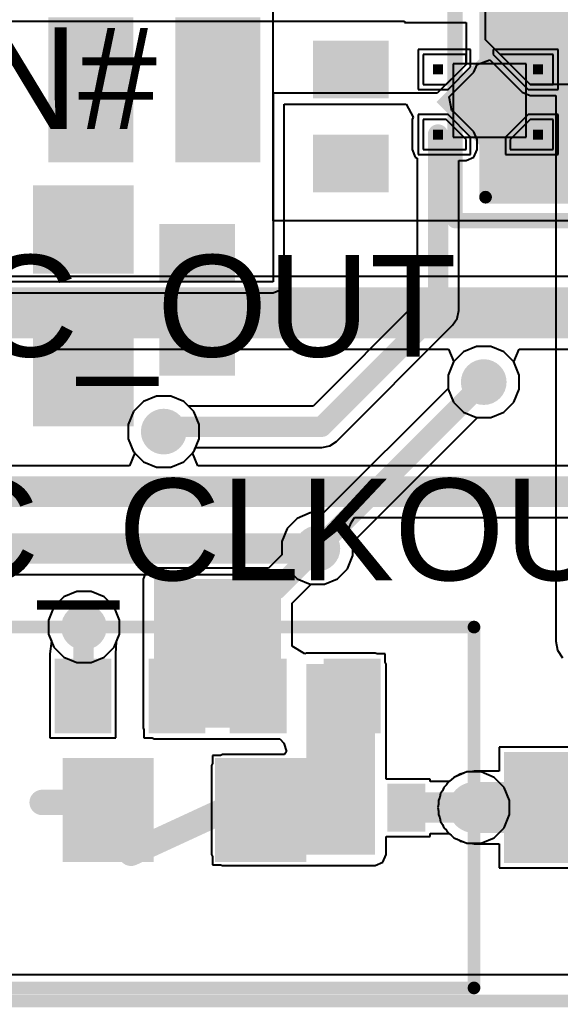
# Model space of a CAD drawing. Header units: millimetres. Extents: x -12 to 5428, y 0 to 5422.
# Drawn here: x 2.63 to 8.04, y -0.06 to 9.81 of the extents above; entities that cross this region are included whole.
import ezdxf

# ---------------------------------------------------------------- set-up
doc = ezdxf.new("R2010")
doc.units = ezdxf.units.MM
for name, color, linetype in [('BottomLayer', 5, 'Continuous'), ('BottomPaste', 16, 'Continuous'), ('BottomSolder', 6, 'Continuous'), ('Mechanical2', 216, 'Continuous'), ('TopLayer', 1, 'Continuous'), ('TopOverlay', 2, 'Continuous'), ('TopPaste', 8, 'Continuous'), ('TopSolder', 216, 'Continuous'), ('ViaHoleLayer', 16, 'Continuous')]:
    doc.layers.add(name, color=color, linetype=linetype)
doc.styles.add('Arial', font='', dxfattribs={"height": 0.2})
doc.styles.get('Arial').set_extended_font_data('Arial')

# ---------------------------------------------------------------- blocks, each defined once
blk = doc.blocks.new('SOP_8_B_24')
at = {"layer": 'BottomLayer'}
for points in [[(-3.4, 2.255), (-2.1, 2.255), (-2.1, 1.555), (-3.4, 1.555)], [(2.1, 2.255), (3.4, 2.255), (3.4, 1.555), (2.1, 1.555)], [(-3.4, 0.985), (-2.1, 0.985), (-2.1, 0.285), (-3.4, 0.285)], [(2.1, 0.985), (3.4, 0.985), (3.4, 0.285), (2.1, 0.285)], [(-3.4, -0.285), (-2.1, -0.285), (-2.1, -0.985), (-3.4, -0.985)], [(2.1, -0.285), (3.4, -0.285), (3.4, -0.985), (2.1, -0.985)], [(-3.4, -1.555), (-2.1, -1.555), (-2.1, -2.255), (-3.4, -2.255)], [(2.1, -1.555), (3.4, -1.555), (3.4, -2.255), (2.1, -2.255)]]:
    blk.add_hatch(color=5, dxfattribs=at).paths.add_polyline_path(points)
at = {"layer": 'BottomPaste'}
for points in [[(-3.4, 2.255), (-2.1, 2.255), (-2.1, 1.555), (-3.4, 1.555)], [(2.1, 2.255), (3.4, 2.255), (3.4, 1.555), (2.1, 1.555)], [(-3.4, 0.985), (-2.1, 0.985), (-2.1, 0.285), (-3.4, 0.285)], [(2.1, 0.985), (3.4, 0.985), (3.4, 0.285), (2.1, 0.285)], [(-3.4, -0.285), (-2.1, -0.285), (-2.1, -0.985), (-3.4, -0.985)], [(2.1, -0.285), (3.4, -0.285), (3.4, -0.985), (2.1, -0.985)], [(-3.4, -1.555), (-2.1, -1.555), (-2.1, -2.255), (-3.4, -2.255)], [(2.1, -1.555), (3.4, -1.555), (3.4, -2.255), (2.1, -2.255)]]:
    blk.add_hatch(color=16, dxfattribs=at).paths.add_polyline_path(points)
at = {"layer": 'BottomSolder'}
for points in [[(-3.475, 2.33), (-2.025, 2.33), (-2.025, 1.48), (-3.475, 1.48)], [(2.025, 2.33), (3.475, 2.33), (3.475, 1.48), (2.025, 1.48)], [(-3.475, 1.06), (-2.025, 1.06), (-2.025, 0.21), (-3.475, 0.21)], [(2.025, 1.06), (3.475, 1.06), (3.475, 0.21), (2.025, 0.21)], [(-3.475, -0.21), (-2.025, -0.21), (-2.025, -1.06), (-3.475, -1.06)], [(2.025, -0.21), (3.475, -0.21), (3.475, -1.06), (2.025, -1.06)], [(-3.475, -1.48), (-2.025, -1.48), (-2.025, -2.33), (-3.475, -2.33)], [(2.025, -1.48), (3.475, -1.48), (3.475, -2.33), (2.025, -2.33)]]:
    blk.add_hatch(color=6, dxfattribs=at).paths.add_polyline_path(points)
blk = doc.blocks.new('C___0402_B_28')
at = {"layer": 'BottomLayer'}
for points in [[(-0.2413, 0.3175), (-0.2413, -0.3175), (-0.6985, -0.3175), (-0.6985, 0.3175)], [(0.6985, 0.3175), (0.6985, -0.3175), (0.2413, -0.3175), (0.2413, 0.3175)]]:
    blk.add_hatch(color=5, dxfattribs=at).paths.add_polyline_path(points)
at = {"layer": 'BottomPaste'}
for points in [[(-0.2413, 0.3175), (-0.2413, -0.3175), (-0.6985, -0.3175), (-0.6985, 0.3175)], [(0.6985, 0.3175), (0.6985, -0.3175), (0.2413, -0.3175), (0.2413, 0.3175)]]:
    blk.add_hatch(color=16, dxfattribs=at).paths.add_polyline_path(points)
at = {"layer": 'BottomSolder'}
for points in [[(-0.1813, 0.3775), (-0.1813, -0.3775), (-0.7585, -0.3775), (-0.7585, 0.3775)], [(0.7585, 0.3775), (0.7585, -0.3775), (0.1813, -0.3775), (0.1813, 0.3775)]]:
    blk.add_hatch(color=6, dxfattribs=at).paths.add_polyline_path(points)
blk = doc.blocks.new('C___0603_B_29')
at = {"layer": 'BottomLayer'}
for points in [[(-1.143, -0.4445), (-1.143, 0.4445), (-0.381, 0.4445), (-0.381, -0.4445)], [(0.381, -0.4445), (0.381, 0.4445), (1.143, 0.4445), (1.143, -0.4445)]]:
    blk.add_hatch(color=5, dxfattribs=at).paths.add_polyline_path(points)
at = {"layer": 'BottomPaste'}
for points in [[(-1.143, -0.4445), (-1.143, 0.4445), (-0.381, 0.4445), (-0.381, -0.4445)], [(0.381, -0.4445), (0.381, 0.4445), (1.143, 0.4445), (1.143, -0.4445)]]:
    blk.add_hatch(color=16, dxfattribs=at).paths.add_polyline_path(points)
at = {"layer": 'BottomSolder'}
for points in [[(-1.203, -0.5045), (-1.203, 0.5045), (-0.321, 0.5045), (-0.321, -0.5045)], [(0.321, -0.5045), (0.321, 0.5045), (1.203, 0.5045), (1.203, -0.5045)]]:
    blk.add_hatch(color=6, dxfattribs=at).paths.add_polyline_path(points)
blk = doc.blocks.new('4_UDFN__1_0_1_0__B_34')
at = {"layer": 'BottomLayer'}
for points in [[(-0.05, 0.05), (0.05, 0.05), (0.05, -0.05), (-0.05, -0.05)], [(0.6, 0.05), (0.7, 0.05), (0.7, -0.05), (0.6, -0.05)], [(0.325, -0.0899), (0.7351, -0.5), (0.325, -0.9101), (-0.0851, -0.5)], [(-0.05, -0.95), (0.05, -0.95), (0.05, -1.05), (-0.05, -1.05)], [(0.6, -0.95), (0.7, -0.95), (0.7, -1.05), (0.6, -1.05)]]:
    blk.add_hatch(color=5, dxfattribs=at).paths.add_polyline_path(points)
at = {"layer": 'BottomPaste'}
blk.add_hatch(color=16, dxfattribs=at).paths.add_polyline_path([(0.325, -0.0899), (0.7351, -0.5), (0.325, -0.9101), (-0.0851, -0.5)])
at = {"layer": 'BottomSolder'}
blk.add_hatch(color=6, dxfattribs=at).paths.add_polyline_path([(0.325, 0.0162), (0.8412, -0.5), (0.325, -1.0162), (-0.1912, -0.5)])
at = {"layer": 'BottomLayer'}
for p, q in [((0.15, 0.15), (-0.15, 0.15)), ((-0.15, 0.15), (-0.15, -0.38)), ((0.15, -0.08), (0.15, 0.15)), ((0.8, 0.15), (0.5, 0.15)), ((0.5, 0.15), (0.5, -0.08)), ((0.8, -0.28), (0.8, 0.15)), ((-0.15, -0.38), (0.15, -0.08)), ((0.5, -0.08), (0.7, -0.28)), ((0.7, -0.28), (0.8, -0.28)), ((-0.05, -0.72), (-0.15, -0.72)), ((-0.15, -0.72), (-0.15, -1.15)), ((0.15, -0.92), (-0.05, -0.72)), ((0.7, -0.72), (0.5, -0.92)), ((0.8, -0.72), (0.7, -0.72)), ((0.8, -1.15), (0.8, -0.72)), ((0.15, -1.15), (0.15, -0.92)), ((0.5, -0.92), (0.5, -1.15)), ((-0.15, -1.15), (0.15, -1.15)), ((0.5, -1.15), (0.8, -1.15))]:
    blk.add_line(p, q, dxfattribs=at)
at = {"layer": 'BottomPaste'}
for p, q in [((0.15, 0.15), (-0.15, 0.15)), ((-0.15, 0.15), (-0.15, -0.38)), ((0.15, -0.08), (0.15, 0.15)), ((0.8, 0.15), (0.5, 0.15)), ((0.5, 0.15), (0.5, -0.08)), ((0.8, -0.28), (0.8, 0.15)), ((-0.15, -0.38), (0.15, -0.08)), ((0.5, -0.08), (0.7, -0.28)), ((0.7, -0.28), (0.8, -0.28)), ((-0.05, -0.72), (-0.15, -0.72)), ((-0.15, -0.72), (-0.15, -1.15)), ((0.15, -0.92), (-0.05, -0.72)), ((0.7, -0.72), (0.5, -0.92)), ((0.8, -0.72), (0.7, -0.72)), ((0.8, -1.15), (0.8, -0.72)), ((0.15, -1.15), (0.15, -0.92)), ((0.5, -0.92), (0.5, -1.15)), ((-0.15, -1.15), (0.15, -1.15)), ((0.5, -1.15), (0.8, -1.15))]:
    blk.add_line(p, q, dxfattribs=at)
at = {"layer": 'BottomSolder'}
for p, q in [((0.2, 0.2), (-0.2, 0.2)), ((-0.2, 0.2), (-0.2, -0.45)), ((0.2, -0.1), (0.2, 0.2)), ((0.85, 0.2), (0.45, 0.2)), ((0.45, 0.2), (0.45, -0.1)), ((0.85, -0.325), (0.85, 0.2)), ((-0.15, -0.45), (0.2, -0.1)), ((0.675, -0.1186), (-0.0564, -0.1186)), ((-0.0564, -0.1186), (-0.0564, -0.85)), ((0.45, -0.1), (0.675, -0.325)), ((0.675, -0.85), (0.675, -0.1186)), ((0.675, -0.325), (0.85, -0.325)), ((-0.2, -0.45), (-0.15, -0.45)), ((-0.025, -0.675), (-0.2, -0.675)), ((-0.2, -0.675), (-0.2, -1.2)), ((0.2, -0.9), (-0.025, -0.675)), ((0.675, -0.675), (0.45, -0.9)), ((0.85, -0.675), (0.675, -0.675)), ((0.85, -1.2), (0.85, -0.675)), ((-0.0564, -0.85), (0.675, -0.85)), ((0.2, -1.2), (0.2, -0.9)), ((0.45, -0.9), (0.45, -1.2)), ((-0.2, -1.2), (0.2, -1.2)), ((0.45, -1.2), (0.85, -1.2))]:
    blk.add_line(p, q, dxfattribs=at)
blk = doc.blocks.new('DSIC01LSGET_63')
at = {"layer": 'TopLayer'}
blk.add_hatch(color=1, dxfattribs=at).paths.add_polyline_path([(-5.5, 0.5), (-3.3, 0.5), (-3.3, -0.5), (-5.5, -0.5)])
at = {"layer": 'TopPaste'}
blk.add_hatch(color=8, dxfattribs=at).paths.add_polyline_path([(-5.5, 0.5), (-3.3, 0.5), (-3.3, -0.5), (-5.5, -0.5)])
at = {"layer": 'TopSolder'}
blk.add_hatch(color=216, dxfattribs=at).paths.add_polyline_path([(-5.555, 0.555), (-3.245, 0.555), (-3.245, -0.555), (-5.555, -0.555)])
at = {"layer": 'TopOverlay'}
for points, const_width in [([(2.921, 1.8034), (-2.9464, 1.8034)], 0.127), ([(-2.9464, 1.8034), (-2.9464, -1.8034)], 0.127), ([(0.4826, 0.4572), (-0.508, 0)], 0.254), ([(-0.508, 0), (-1.4224, 0)], 0.254), ([(1.3716, -0.0508), (0.4572, -0.0508)], 0.254), ([(2.921, -1.8034), (-2.9464, -1.8034)], 0.127)]:
    blk.add_lwpolyline(points, dxfattribs=dict(at, const_width=const_width))
for points, const_width in [([(-2.9782, 1.8034, 1), (-2.9147, 1.8034, 1)], 0.0635), ([(-2.9782, 1.8034, 1), (-2.9147, 1.8034, 1)], 0.0635), ([(0.4191, 0.4572, 1), (0.5461, 0.4572, 1)], 0.127), ([(-1.4859, 0, 1), (-1.3589, 0, 1)], 0.127), ([(-0.5715, 0, 1), (-0.4445, 0, 1)], 0.127), ([(-0.5715, 0, 1), (-0.4445, 0, 1)], 0.127), ([(0.3937, -0.0508, 1), (0.5207, -0.0508, 1)], 0.127), ([(1.3081, -0.0508, 1), (1.4351, -0.0508, 1)], 0.127), ([(-2.9782, -1.8034, 1), (-2.9147, -1.8034, 1)], 0.0635), ([(-2.9782, -1.8034, 1), (-2.9147, -1.8034, 1)], 0.0635)]:
    blk.add_lwpolyline(points, format="xyb", close=True, dxfattribs=dict(at, const_width=const_width))
blk = doc.blocks.new('R___0603_B_76')
at = {"layer": 'BottomLayer'}
for points in [[(-1.143, -0.4445), (-1.143, 0.4445), (-0.381, 0.4445), (-0.381, -0.4445)], [(0.381, -0.4445), (0.381, 0.4445), (1.143, 0.4445), (1.143, -0.4445)]]:
    blk.add_hatch(color=5, dxfattribs=at).paths.add_polyline_path(points)
at = {"layer": 'BottomPaste'}
for points in [[(-1.143, -0.4445), (-1.143, 0.4445), (-0.381, 0.4445), (-0.381, -0.4445)], [(0.381, -0.4445), (0.381, 0.4445), (1.143, 0.4445), (1.143, -0.4445)]]:
    blk.add_hatch(color=16, dxfattribs=at).paths.add_polyline_path(points)
at = {"layer": 'BottomSolder'}
for points in [[(-1.218, -0.5195), (-1.218, 0.5195), (-0.306, 0.5195), (-0.306, -0.5195)], [(0.306, -0.5195), (0.306, 0.5195), (1.218, 0.5195), (1.218, -0.5195)]]:
    blk.add_hatch(color=6, dxfattribs=at).paths.add_polyline_path(points)
blk = doc.blocks.new('R___0201_B_77')
at = {"layer": 'BottomLayer'}
for points in [[(-0.41, 0.185), (-0.14, 0.185), (-0.14, -0.185), (-0.41, -0.185)], [(0.14, 0.185), (0.41, 0.185), (0.41, -0.185), (0.14, -0.185)]]:
    blk.add_hatch(color=5, dxfattribs=at).paths.add_polyline_path(points)
at = {"layer": 'BottomPaste'}
for points in [[(-0.41, 0.185), (-0.14, 0.185), (-0.14, -0.185), (-0.41, -0.185)], [(0.14, 0.185), (0.41, 0.185), (0.41, -0.185), (0.14, -0.185)]]:
    blk.add_hatch(color=16, dxfattribs=at).paths.add_polyline_path(points)
at = {"layer": 'BottomSolder'}
for points in [[(-0.465, 0.24), (-0.085, 0.24), (-0.085, -0.24), (-0.465, -0.24)], [(0.085, 0.24), (0.465, 0.24), (0.465, -0.24), (0.085, -0.24)]]:
    blk.add_hatch(color=6, dxfattribs=at).paths.add_polyline_path(points)
blk = doc.blocks.new('R___0402_B_78')
at = {"layer": 'BottomLayer'}
for points in [[(-0.2413, 0.3175), (-0.2413, -0.3175), (-0.6985, -0.3175), (-0.6985, 0.3175)], [(0.6985, 0.3175), (0.6985, -0.3175), (0.2413, -0.3175), (0.2413, 0.3175)]]:
    blk.add_hatch(color=5, dxfattribs=at).paths.add_polyline_path(points)
at = {"layer": 'BottomPaste'}
for points in [[(-0.2413, 0.3175), (-0.2413, -0.3175), (-0.6985, -0.3175), (-0.6985, 0.3175)], [(0.6985, 0.3175), (0.6985, -0.3175), (0.2413, -0.3175), (0.2413, 0.3175)]]:
    blk.add_hatch(color=16, dxfattribs=at).paths.add_polyline_path(points)
at = {"layer": 'BottomSolder'}
for points in [[(-0.1863, 0.3725), (-0.1863, -0.3725), (-0.7535, -0.3725), (-0.7535, 0.3725)], [(0.7535, 0.3725), (0.7535, -0.3725), (0.1863, -0.3725), (0.1863, 0.3725)]]:
    blk.add_hatch(color=6, dxfattribs=at).paths.add_polyline_path(points)
blk = doc.blocks.new('R___0402_B_79')
at = {"layer": 'BottomLayer'}
for points in [[(-0.2413, 0.3175), (-0.2413, -0.3175), (-0.6985, -0.3175), (-0.6985, 0.3175)], [(0.6985, 0.3175), (0.6985, -0.3175), (0.2413, -0.3175), (0.2413, 0.3175)]]:
    blk.add_hatch(color=5, dxfattribs=at).paths.add_polyline_path(points)
at = {"layer": 'BottomPaste'}
for points in [[(-0.2413, 0.3175), (-0.2413, -0.3175), (-0.6985, -0.3175), (-0.6985, 0.3175)], [(0.6985, 0.3175), (0.6985, -0.3175), (0.2413, -0.3175), (0.2413, 0.3175)]]:
    blk.add_hatch(color=16, dxfattribs=at).paths.add_polyline_path(points)
at = {"layer": 'BottomSolder'}
for points in [[(-0.1863, 0.3725), (-0.1863, -0.3725), (-0.7535, -0.3725), (-0.7535, 0.3725)], [(0.7535, 0.3725), (0.7535, -0.3725), (0.1863, -0.3725), (0.1863, 0.3725)]]:
    blk.add_hatch(color=6, dxfattribs=at).paths.add_polyline_path(points)
blk = doc.blocks.new('C___1206_186')
at = {"layer": 'TopLayer'}
for points in [[(-2.032, 0.889), (-0.508, 0.889), (-0.508, -0.889), (-2.032, -0.889)], [(0.508, 0.889), (2.032, 0.889), (2.032, -0.889), (0.508, -0.889)]]:
    blk.add_hatch(color=1, dxfattribs=at).paths.add_polyline_path(points)
at = {"layer": 'TopPaste'}
for points in [[(-2.032, 0.889), (-0.508, 0.889), (-0.508, -0.889), (-2.032, -0.889)], [(0.508, 0.889), (2.032, 0.889), (2.032, -0.889), (0.508, -0.889)]]:
    blk.add_hatch(color=8, dxfattribs=at).paths.add_polyline_path(points)
at = {"layer": 'TopSolder'}
for points in [[(-2.107, 0.964), (-0.433, 0.964), (-0.433, -0.964), (-2.107, -0.964)], [(0.433, 0.964), (2.107, 0.964), (2.107, -0.964), (0.433, -0.964)]]:
    blk.add_hatch(color=216, dxfattribs=at).paths.add_polyline_path(points)
at = {"layer": 'TopOverlay', "const_width": 0.127}
for points in [[(-2.1336, -0.9906), (-2.1336, 0.9906)], [(-2.1336, 0.9906), (-0.6096, 0.9906)], [(0.6096, 0.9906), (2.1336, 0.9906)], [(2.1336, -0.9906), (2.1336, 0.9906)], [(-2.1336, -0.9906), (-0.6096, -0.9906)], [(0.6096, -0.9906), (2.1336, -0.9906)]]:
    blk.add_lwpolyline(points, dxfattribs=at)
at = {"layer": 'TopOverlay', "const_width": 0.0635}
for points in [[(-2.1654, 0.9906, 1), (-2.1019, 0.9906, 1)], [(-2.1654, 0.9906, 1), (-2.1019, 0.9906, 1)], [(-0.6414, 0.9906, 1), (-0.5779, 0.9906, 1)], [(0.5778, 0.9906, 1), (0.6413, 0.9906, 1)], [(2.1018, 0.9906, 1), (2.1653, 0.9906, 1)], [(2.1018, 0.9906, 1), (2.1653, 0.9906, 1)], [(-2.1654, -0.9906, 1), (-2.1019, -0.9906, 1)], [(-2.1654, -0.9906, 1), (-2.1019, -0.9906, 1)], [(-0.6414, -0.9906, 1), (-0.5779, -0.9906, 1)], [(0.5778, -0.9906, 1), (0.6413, -0.9906, 1)], [(2.1018, -0.9906, 1), (2.1653, -0.9906, 1)], [(2.1018, -0.9906, 1), (2.1653, -0.9906, 1)]]:
    blk.add_lwpolyline(points, format="xyb", close=True, dxfattribs=at)
blk = doc.blocks.new('C___0402_B_205')
at = {"layer": 'BottomLayer'}
for points in [[(-0.2413, 0.3175), (-0.2413, -0.3175), (-0.6985, -0.3175), (-0.6985, 0.3175)], [(0.6985, 0.3175), (0.6985, -0.3175), (0.2413, -0.3175), (0.2413, 0.3175)]]:
    blk.add_hatch(color=5, dxfattribs=at).paths.add_polyline_path(points)
at = {"layer": 'BottomPaste'}
for points in [[(-0.2413, 0.3175), (-0.2413, -0.3175), (-0.6985, -0.3175), (-0.6985, 0.3175)], [(0.6985, 0.3175), (0.6985, -0.3175), (0.2413, -0.3175), (0.2413, 0.3175)]]:
    blk.add_hatch(color=16, dxfattribs=at).paths.add_polyline_path(points)
at = {"layer": 'BottomSolder'}
for points in [[(-0.1813, 0.3775), (-0.1813, -0.3775), (-0.7585, -0.3775), (-0.7585, 0.3775)], [(0.7585, 0.3775), (0.7585, -0.3775), (0.1813, -0.3775), (0.1813, 0.3775)]]:
    blk.add_hatch(color=6, dxfattribs=at).paths.add_polyline_path(points)

msp = doc.modelspace()

# ---------------------------------------------------------------- hatches: boundary and pattern name
at = {"layer": 'BottomLayer'}
h = msp.add_hatch(color=5, dxfattribs=at)
edge = h.paths.add_edge_path()
edge.add_arc((7.3145, 8.9839), 0.2286, 0, 360)
h = msp.add_hatch(color=5, dxfattribs=at)
edge = h.paths.add_edge_path()
edge.add_arc((7.2717, 6.1847), 0.2286, 0, 360)
h = msp.add_hatch(color=5, dxfattribs=at)
edge = h.paths.add_edge_path()
edge.add_arc((4.0719, 5.6897), 0.2286, 0, 360)
h = msp.add_hatch(color=5, dxfattribs=at)
edge = h.paths.add_edge_path()
edge.add_arc((5.6082, 4.5212), 0.2286, 0, 360)
for points in [[(3.9751, 2.7305), (5.2451, 2.7305), (5.2451, 4.2164), (3.9751, 4.2164)], [(5.498, 1.4627), (6.1849, 1.4627), (6.1849, 3.3655), (5.498, 3.3655)], [(4.6598, 1.4627), (6.1849, 1.4627), (6.1849, 2.3517), (4.6598, 2.3517)]]:
    msp.add_hatch(color=5, dxfattribs=at).paths.add_polyline_path(points)
h = msp.add_hatch(color=5, dxfattribs=at)
edge = h.paths.add_edge_path()
edge.add_arc((3.2747, 3.736), 0.2286, 0, 360)
h = msp.add_hatch(color=5, dxfattribs=at)
edge = h.paths.add_edge_path()
edge.add_arc((7.1744, 1.9326), 0.2286, 0, 360)
at = {"layer": 'TopLayer'}
h = msp.add_hatch(color=1, dxfattribs=at)
edge = h.paths.add_edge_path()
edge.add_arc((7.3145, 8.9839), 0.2286, 0, 360)
h = msp.add_hatch(color=1, dxfattribs=at)
edge = h.paths.add_edge_path()
edge.add_arc((7.2717, 6.1847), 0.2286, 0, 360)
h = msp.add_hatch(color=1, dxfattribs=at)
edge = h.paths.add_edge_path()
edge.add_arc((4.0719, 5.6897), 0.2286, 0, 360)
h = msp.add_hatch(color=1, dxfattribs=at)
edge = h.paths.add_edge_path()
edge.add_arc((5.6082, 4.5212), 0.2286, 0, 360)
h = msp.add_hatch(color=1, dxfattribs=at)
edge = h.paths.add_edge_path()
edge.add_arc((3.2747, 3.736), 0.2286, 0, 360)
h = msp.add_hatch(color=1, dxfattribs=at)
edge = h.paths.add_edge_path()
edge.add_arc((7.1744, 1.9326), 0.2286, 0, 360)
at = {"layer": 'ViaHoleLayer'}
h = msp.add_hatch(color=16, dxfattribs=at)
edge = h.paths.add_edge_path()
edge.add_arc((7.3145, 8.9839), 0.1016, 0, 360)
h = msp.add_hatch(color=16, dxfattribs=at)
edge = h.paths.add_edge_path()
edge.add_arc((7.2717, 6.1847), 0.1016, 0, 360)
h = msp.add_hatch(color=16, dxfattribs=at)
edge = h.paths.add_edge_path()
edge.add_arc((4.0719, 5.6897), 0.1016, 0, 360)
h = msp.add_hatch(color=16, dxfattribs=at)
edge = h.paths.add_edge_path()
edge.add_arc((5.6082, 4.5212), 0.1016, 0, 360)
h = msp.add_hatch(color=16, dxfattribs=at)
edge = h.paths.add_edge_path()
edge.add_arc((3.2747, 3.736), 0.1016, 0, 360)
h = msp.add_hatch(color=16, dxfattribs=at)
edge = h.paths.add_edge_path()
edge.add_arc((7.1744, 1.9326), 0.1016, 0, 360)

# ---------------------------------------------------------------- linework, layer by layer
at = {"layer": 'BottomLayer'}
for p, q in [((7.2898, 9.6036), (7.2898, 10.5441)), ((0.2286, 9.7915), (6.481, 9.7915)), ((6.481, 9.7915), (6.481, 9.7788)), ((6.481, 9.7788), (7.0945, 9.7788)), ((7.0945, 9.7788), (7.0945, 9.3589)), ((7.7345, 9.1589), (7.2898, 9.6036)), ((7.2045, 9.3589), (7.3315, 9.4064)), ((7.3315, 9.4064), (7.6567, 9.0811)), ((7.0945, 9.3589), (6.8065, 9.0709)), ((6.9273, 9.0362), (7.1723, 9.2811)), ((7.1723, 9.2811), (7.2045, 9.3589)), ((7.6567, 9.0811), (7.7345, 9.0489)), ((8.51, 9.1589), (7.7345, 9.1589)), ((6.8065, 9.0709), (5.1669, 9.0709)), ((5.1669, 9.0709), (5.1669, 7.1882)), ((6.953, 8.8946), (6.9273, 9.0362)), ((7.7345, 9.0489), (7.991, 9.0489)), ((7.991, 9.0489), (7.991, 3.5941)), ((5.2769, 7.1882), (5.2769, 8.9609)), ((5.2769, 8.9609), (6.4951, 8.9609)), ((6.4951, 8.9609), (6.5649, 8.8339)), ((6.9723, 8.8867), (6.953, 8.8946)), ((7.1723, 8.6867), (6.9723, 8.8867)), ((6.5649, 8.8339), (6.5545, 8.8089)), ((6.5545, 8.8089), (6.5545, 8.5089)), ((7.2045, 8.6089), (7.1723, 8.6867)), ((7.2045, 8.5089), (7.2045, 8.6089)), ((6.5545, 8.5089), (6.5867, 8.4311)), ((7.1723, 8.4311), (7.2045, 8.5089)), ((6.5867, 8.4311), (6.6073, 8.4226)), ((6.6073, 8.4226), (6.6073, 6.9867)), ((7.0217, 6.9008), (7.0217, 8.3989)), ((7.0217, 8.3989), (7.0945, 8.3989)), ((7.0945, 8.3989), (7.1723, 8.4311)), ((5.1669, 7.1882), (0.2286, 7.1882)), ((5.1669, 7.0782), (5.2447, 7.1104)), ((5.2447, 7.1104), (5.2769, 7.1882)), ((0.2286, 7.0782), (5.1669, 7.0782)), ((6.6073, 6.9867), (5.5661, 5.9455)), ((6.961, 6.7543), (7.0059, 6.8216)), ((7.0059, 6.8216), (7.0217, 6.9008)), ((5.7985, 5.5918), (6.961, 6.7543)), ((6.961, 6.7543), (6.961, 6.7543)), ((7.201, 6.5403), (7.0703, 6.4861)), ((7.3424, 6.5403), (7.201, 6.5403)), ((7.4731, 6.4861), (7.3424, 6.5403)), ((7.0703, 6.4861), (6.9702, 6.3861)), ((7.5732, 6.3861), (7.4731, 6.4861)), ((6.9702, 6.3861), (6.9161, 6.2554)), ((7.6273, 6.2554), (7.5732, 6.3861)), ((6.9161, 6.2554), (6.9161, 6.1221)), ((7.6273, 6.1139), (7.6273, 6.2554)), ((6.9161, 6.1221), (5.6708, 4.8768)), ((4.0012, 6.0453), (3.8705, 5.9912)), ((4.1426, 6.0453), (4.0012, 6.0453)), ((4.2733, 5.9912), (4.1426, 6.0453)), ((7.5732, 5.9832), (7.6273, 6.1139)), ((3.8705, 5.9912), (3.7704, 5.8912)), ((4.3191, 5.9455), (4.2733, 5.9912)), ((5.5661, 5.9455), (4.3191, 5.9455)), ((7.4731, 5.8832), (7.5732, 5.9832)), ((3.7704, 5.8912), (3.7163, 5.7605)), ((5.9638, 4.5838), (7.2091, 5.8291)), ((7.2091, 5.8291), (7.3424, 5.8291)), ((7.3424, 5.8291), (7.4731, 5.8832)), ((3.7163, 5.7605), (3.7163, 5.619)), ((3.7163, 5.619), (3.7704, 5.4883)), ((4.3734, 5.4883), (4.3911, 5.5311)), ((4.3911, 5.5311), (5.6519, 5.5311)), ((5.6519, 5.5311), (5.652, 5.5311)), ((5.652, 5.5311), (5.7312, 5.5469)), ((5.7312, 5.5469), (5.7985, 5.5918)), ((3.7704, 5.4883), (3.8705, 5.3883)), ((4.2733, 5.3883), (4.3734, 5.4883)), ((3.8705, 5.3883), (4.0012, 5.3341)), ((4.0012, 5.3341), (4.1426, 5.3341)), ((4.1426, 5.3341), (4.2733, 5.3883)), ((5.5375, 4.8768), (5.4068, 4.8226)), ((5.6708, 4.8768), (5.5375, 4.8768)), ((5.4068, 4.8226), (5.3067, 4.7226)), ((5.3067, 4.7226), (5.2526, 4.5919)), ((5.2526, 4.5919), (5.2526, 4.4586)), ((5.9638, 4.4504), (5.9638, 4.5838)), ((5.2526, 4.4586), (5.1204, 4.3264)), ((5.9097, 4.3198), (5.9638, 4.4504)), ((3.8973, 4.2941), (3.8651, 4.2164)), ((3.9751, 4.3264), (3.8973, 4.2941)), ((5.1204, 4.3264), (3.9751, 4.3264)), ((5.8096, 4.2197), (5.9097, 4.3198)), ((3.8651, 4.2164), (3.8651, 2.7305)), ((5.3551, 3.975), (5.5456, 4.1656)), ((5.5456, 4.1656), (5.6789, 4.1656)), ((5.6789, 4.1656), (5.8096, 4.2197)), ((3.204, 4.0916), (3.0733, 4.0374)), ((3.3454, 4.0916), (3.204, 4.0916)), ((3.4761, 4.0374), (3.3454, 4.0916)), ((3.0733, 4.0374), (2.9732, 3.9374)), ((3.5762, 3.9374), (3.4761, 4.0374)), ((5.3551, 3.544), (5.3551, 3.975)), ((2.9732, 3.9374), (2.9191, 3.8067)), ((3.6303, 3.8067), (3.5762, 3.9374)), ((2.9191, 3.8067), (2.9191, 3.6652)), ((3.6303, 3.6652), (3.6303, 3.8067)), ((2.9191, 3.6652), (2.9486, 3.5941)), ((3.5998, 3.5917), (3.6303, 3.6652)), ((2.9486, 3.5941), (2.9337, 3.4671)), ((3.5941, 3.4671), (3.5998, 3.5917)), ((7.991, 3.5941), (8.0088, 3.5049)), ((2.9337, 3.4671), (2.9337, 3.4671)), ((2.9337, 3.4671), (2.9337, 3.4671)), ((2.9337, 3.4671), (2.9337, 2.6289)), ((3.5941, 2.6289), (3.5941, 3.4671)), ((3.5941, 3.4671), (3.5941, 3.4671)), ((5.4821, 3.4689), (5.3551, 3.544)), ((5.498, 3.4755), (5.4821, 3.4689)), ((6.1849, 3.4755), (5.498, 3.4755)), ((6.2051, 3.4671), (6.1849, 3.4755)), ((6.2865, 3.4671), (6.2051, 3.4671)), ((6.2865, 3.3857), (6.2865, 3.4671)), ((8.0088, 3.5049), (8.0593, 3.4293)), ((6.2949, 3.3655), (6.2865, 3.3857)), ((6.2949, 2.217), (6.2949, 3.3655)), ((3.8651, 2.7305), (3.8735, 2.7103)), ((3.8735, 2.7103), (3.8735, 2.6289)), ((2.9337, 2.6289), (3.5941, 2.6289)), ((3.8735, 2.6289), (3.9549, 2.6289)), ((3.9549, 2.6289), (3.9751, 2.6205)), ((3.9751, 2.6205), (5.2315, 2.6205)), ((5.2315, 2.6205), (5.2743, 2.5751)), ((5.2743, 2.5751), (5.3002, 2.4918)), ((5.3002, 2.4918), (5.281, 2.4616)), ((4.5582, 2.3719), (4.5498, 2.3517)), ((4.6396, 2.4533), (4.5582, 2.4533)), ((4.5582, 2.4533), (4.5582, 2.3719)), ((4.6598, 2.4616), (4.6396, 2.4533)), ((5.281, 2.4616), (4.6598, 2.4616)), ((4.5498, 2.3517), (4.5498, 1.4627)), ((7.1036, 2.2882), (6.9729, 2.234)), ((7.2451, 2.2882), (7.1036, 2.2882)), ((7.3758, 2.234), (7.2451, 2.2882)), ((6.7346, 2.217), (6.2949, 2.217)), ((6.7346, 2.1915), (6.7346, 2.217)), ((6.9304, 2.1915), (6.7346, 2.1915)), ((6.9729, 2.234), (6.9304, 2.1915)), ((7.4758, 2.134), (7.3758, 2.234)), ((7.53, 2.0033), (7.4758, 2.134)), ((7.53, 1.8618), (7.53, 2.0033)), ((7.4758, 1.7311), (7.53, 1.8618)), ((7.3758, 1.6311), (7.4758, 1.7311)), ((6.2949, 1.4627), (6.2949, 1.6438)), ((6.2949, 1.6438), (6.7346, 1.6438)), ((6.7346, 1.6438), (6.7346, 1.6736)), ((6.7346, 1.6736), (6.9304, 1.6736)), ((6.9304, 1.6736), (6.9729, 1.6311)), ((6.9729, 1.6311), (7.1036, 1.577)), ((7.2451, 1.577), (7.3758, 1.6311)), ((7.1036, 1.577), (7.2451, 1.577)), ((4.5498, 1.4627), (4.5582, 1.4425)), ((4.5582, 1.4425), (4.5582, 1.3611)), ((6.1849, 1.3527), (6.2626, 1.3849)), ((6.2626, 1.3849), (6.2949, 1.4627)), ((4.5582, 1.3611), (4.6396, 1.3611)), ((4.6396, 1.3611), (4.6598, 1.3527)), ((4.6598, 1.3527), (6.1849, 1.3527)), ((35.9156, 0.259), (-0.0074, 0.259))]:
    msp.add_line(p, q, dxfattribs=at)
for points, const_width in [([(6.8145, 6.9008), (6.8145, 8.6589)], 0.2032), ([(5.652, 5.7383), (6.8145, 6.9008)], 0.2032), ([(5.2018, 4.1148), (7.2717, 6.1847)], 0.2032), ([(4.0719, 5.6897), (4.1205, 5.7383)], 0.2032), ([(4.1205, 5.7383), (5.652, 5.7383)], 0.2032), ([(4.6101, 3.5814), (5.1435, 4.1148)], 0.2032), ([(5.1435, 4.1148), (5.2018, 4.1148)], 0.2032), ([(3.2693, 3.7305), (3.2747, 3.736)], 0.2032), ([(3.2693, 3.0534), (3.2693, 3.7305)], 0.2032), ([(4.6101, 3.4734), (4.6101, 3.5814)], 0.2032), ([(3.2639, 3.048), (3.2693, 3.0534)], 0.2032), ([(6.498, 1.9304), (6.5002, 1.9326)], 0.3048), ([(6.5002, 1.9326), (7.1744, 1.9326)], 0.3048)]:
    msp.add_lwpolyline(points, dxfattribs=dict(at, const_width=const_width))
for points, const_width in [([(6.7637, 8.6589, 1), (6.8653, 8.6589, 1)], 0.1016), ([(6.7637, 6.9008, 1), (6.8653, 6.9008, 1)], 0.1016), ([(6.7637, 6.9008, 1), (6.8653, 6.9008, 1)], 0.1016), ([(7.2209, 6.1847, 1), (7.3225, 6.1847, 1)], 0.1016), ([(4.0697, 5.7383, 1), (4.1713, 5.7383, 1)], 0.1016), ([(4.0697, 5.7383, 1), (4.1713, 5.7383, 1)], 0.1016), ([(5.6012, 5.7383, 1), (5.7028, 5.7383, 1)], 0.1016), ([(5.6012, 5.7383, 1), (5.7028, 5.7383, 1)], 0.1016), ([(4.0211, 5.6897, 1), (4.1227, 5.6897, 1)], 0.1016), ([(5.0927, 4.1148, 1), (5.1943, 4.1148, 1)], 0.1016), ([(5.0927, 4.1148, 1), (5.1943, 4.1148, 1)], 0.1016), ([(5.151, 4.1148, 1), (5.2526, 4.1148, 1)], 0.1016), ([(5.151, 4.1148, 1), (5.2526, 4.1148, 1)], 0.1016), ([(3.2185, 3.7305, 1), (3.3201, 3.7305, 1)], 0.1016), ([(3.2185, 3.7305, 1), (3.3201, 3.7305, 1)], 0.1016), ([(3.2239, 3.736, 1), (3.3255, 3.736, 1)], 0.1016), ([(4.5593, 3.5814, 1), (4.6609, 3.5814, 1)], 0.1016), ([(4.5593, 3.5814, 1), (4.6609, 3.5814, 1)], 0.1016), ([(4.5593, 3.4734, 1), (4.6609, 3.4734, 1)], 0.1016), ([(3.2131, 3.048, 1), (3.3147, 3.048, 1)], 0.1016), ([(3.2185, 3.0534, 1), (3.3201, 3.0534, 1)], 0.1016), ([(3.2185, 3.0534, 1), (3.3201, 3.0534, 1)], 0.1016), ([(6.4218, 1.9304, 1), (6.5742, 1.9304, 1)], 0.1524), ([(6.424, 1.9326, 1), (6.5764, 1.9326, 1)], 0.1524), ([(6.424, 1.9326, 1), (6.5764, 1.9326, 1)], 0.1524), ([(7.0982, 1.9326, 1), (7.2506, 1.9326, 1)], 0.1524)]:
    msp.add_lwpolyline(points, format="xyb", close=True, dxfattribs=dict(at, const_width=const_width))
at = {"layer": 'Mechanical2', "const_width": 0.127}
msp.add_lwpolyline([(-0.0254, 0), (35.9746, 0)], dxfattribs=at)
at = {"layer": 'TopLayer'}
for p, q in [((5.1669, 7.7978), (5.1669, 14.4861)), ((8.9944, 7.7978), (5.1669, 7.7978)), ((12.7692, 7.2391), (2.3777, 7.2391)), ((1.1626, 6.514), (6.9185, 6.514)), ((6.9185, 6.514), (6.9711, 6.387)), ((7.5723, 6.387), (7.6249, 6.514)), ((7.6249, 6.514), (12.7692, 6.514)), ((6.9702, 6.3861), (6.9161, 6.2554)), ((6.9711, 6.387), (6.9702, 6.3861)), ((7.5732, 6.3861), (7.5723, 6.387)), ((7.6273, 6.2554), (7.5732, 6.3861)), ((6.9161, 6.2554), (6.9161, 6.1139)), ((7.6273, 6.1139), (7.6273, 6.2554)), ((4.0012, 6.0453), (3.8705, 5.9912)), ((4.1426, 6.0453), (4.0012, 6.0453)), ((4.2733, 5.9912), (4.1426, 6.0453)), ((6.9161, 6.1139), (6.9702, 5.9832)), ((7.5732, 5.9832), (7.6273, 6.1139)), ((3.8705, 5.9912), (3.7704, 5.8912)), ((4.3734, 5.8912), (4.2733, 5.9912)), ((6.9702, 5.9832), (7.0703, 5.8832)), ((7.4731, 5.8832), (7.5732, 5.9832)), ((3.7704, 5.8912), (3.7163, 5.7605)), ((4.4275, 5.7605), (4.3734, 5.8912)), ((7.0703, 5.8832), (7.201, 5.8291)), ((7.201, 5.8291), (7.3424, 5.8291)), ((7.3424, 5.8291), (7.4731, 5.8832)), ((3.7163, 5.7605), (3.7163, 5.619)), ((4.4275, 5.619), (4.4275, 5.7605)), ((3.7163, 5.619), (3.7704, 5.4883)), ((4.3734, 5.4883), (4.4275, 5.619)), ((3.7826, 5.4762), (3.73, 5.3492)), ((3.7704, 5.4883), (3.7826, 5.4762)), ((4.3612, 5.4762), (4.3734, 5.4883)), ((4.4138, 5.3492), (4.3612, 5.4762)), ((3.73, 5.3492), (0.0843, 5.3492)), ((8.7099, 5.3492), (4.4138, 5.3492)), ((5.9173, 4.7042), (5.9466, 4.7791)), ((5.9466, 4.7791), (5.9807, 4.8312)), ((5.9807, 4.8312), (8.7099, 4.8312)), ((5.9638, 4.5919), (5.9173, 4.7042)), ((5.9638, 4.4504), (5.9638, 4.5919)), ((5.9097, 4.3198), (5.9638, 4.4504)), ((-0.889, 4.2622), (5.3643, 4.2622)), ((5.3643, 4.2622), (5.4068, 4.2197)), ((5.8096, 4.2197), (5.9097, 4.3198)), ((5.4068, 4.2197), (5.5375, 4.1656)), ((5.5375, 4.1656), (5.6789, 4.1656)), ((5.6789, 4.1656), (5.8096, 4.2197)), ((3.204, 4.0916), (3.0733, 4.0374)), ((3.3454, 4.0916), (3.204, 4.0916)), ((3.4761, 4.0374), (3.3454, 4.0916)), ((3.0733, 4.0374), (2.9732, 3.9374)), ((3.5762, 3.9374), (3.4761, 4.0374)), ((2.9732, 3.9374), (2.9191, 3.8067)), ((3.6303, 3.8067), (3.5762, 3.9374)), ((2.9191, 3.8067), (2.9191, 3.6652)), ((3.6303, 3.6652), (3.6303, 3.8067)), ((2.9191, 3.6652), (2.9732, 3.5345)), ((3.5762, 3.5345), (3.6303, 3.6652)), ((2.9732, 3.5345), (3.0733, 3.4345)), ((3.4761, 3.4345), (3.5762, 3.5345)), ((3.0733, 3.4345), (3.204, 3.3804)), ((3.204, 3.3804), (3.3454, 3.3804)), ((3.3454, 3.3804), (3.4761, 3.4345)), ((9.8296, 2.5342), (7.4264, 2.5342)), ((7.4264, 2.5342), (7.4264, 2.2951)), ((7.0706, 2.2745), (7.0356, 2.2675)), ((7.1036, 2.2882), (7.0706, 2.2745)), ((7.1393, 2.2882), (7.1036, 2.2882)), ((7.1744, 2.2951), (7.1393, 2.2882)), ((7.4264, 2.2951), (7.1744, 2.2951)), ((6.918, 2.1889), (6.8981, 2.1592)), ((6.9477, 2.2088), (6.918, 2.1889)), ((6.9729, 2.234), (6.9477, 2.2088)), ((7.0059, 2.2477), (6.9729, 2.234)), ((7.0356, 2.2675), (7.0059, 2.2477)), ((6.8592, 2.101), (6.8394, 2.0713)), ((6.8729, 2.134), (6.8592, 2.101)), ((6.8981, 2.1592), (6.8729, 2.134)), ((6.8324, 2.0363), (6.8188, 2.0033)), ((6.8188, 2.0033), (6.8188, 1.9676)), ((6.8394, 2.0713), (6.8324, 2.0363)), ((6.8188, 1.9676), (6.8118, 1.9326)), ((6.8118, 1.9326), (6.8188, 1.8975)), ((6.8188, 1.8975), (6.8188, 1.8618)), ((6.8188, 1.8618), (6.8324, 1.8288)), ((6.8324, 1.8288), (6.8394, 1.7938)), ((6.8394, 1.7938), (6.8592, 1.7641)), ((6.8592, 1.7641), (6.8729, 1.7311)), ((6.8729, 1.7311), (6.8981, 1.7059)), ((6.8981, 1.7059), (6.918, 1.6762)), ((6.918, 1.6762), (6.9477, 1.6564)), ((6.9477, 1.6564), (6.9729, 1.6311)), ((6.9729, 1.6311), (7.0059, 1.6174)), ((7.0059, 1.6174), (7.0356, 1.5976)), ((7.0356, 1.5976), (7.0706, 1.5906)), ((7.0706, 1.5906), (7.1036, 1.577)), ((7.1036, 1.577), (7.1393, 1.577)), ((7.1393, 1.577), (7.1744, 1.57)), ((7.1744, 1.57), (7.4264, 1.57)), ((7.4264, 1.57), (7.4264, 1.331)), ((7.4264, 1.331), (9.8296, 1.331)), ((26.6094, 0.259), (-0.0074, 0.259))]:
    msp.add_line(p, q, dxfattribs=at)
for points, const_width in [([(1.1626, 6.8765), (12.7692, 6.8765)], 0.508), ([(-0.0229, 5.0902), (8.9538, 5.0902)], 0.3048), ([(-1.7526, 4.5212), (5.6424, 4.5212)], 0.3048), ([(7.1744, 1.9326), (8.628, 1.9326)], 0.508)]:
    msp.add_lwpolyline(points, dxfattribs=dict(at, const_width=const_width))
for points, const_width in [([(5.5662, 4.5212, 1), (5.7186, 4.5212, 1)], 0.1524), ([(7.0474, 1.9326, 1), (7.3014, 1.9326, 1)], 0.254)]:
    msp.add_lwpolyline(points, format="xyb", close=True, dxfattribs=dict(at, const_width=const_width))
at = {"layer": 'TopOverlay', "const_width": 0.1524}
for points in [[(6.985, 7.7978), (6.985, 14.7066)], [(6.985, 7.7978), (11.8988, 7.7978)]]:
    msp.add_lwpolyline(points, dxfattribs=at)
at = {"layer": 'TopOverlay', "const_width": 0.0762}
msp.add_lwpolyline([(6.9469, 7.7978, 1), (7.0231, 7.7978, 1)], format="xyb", close=True, dxfattribs=at)
msp.add_lwpolyline([(6.9469, 7.7978, 1), (7.0231, 7.7978, 1)], format="xyb", close=True, dxfattribs=at)

# ---------------------------------------------------------------- block references
for name, p, rotation in [('SOP_8_B_24', (2.7091, 11.8548), 270), ('C___0402_B_205', (5.9436, 8.839), 270), ('4_UDFN__1_0_1_0__B_34', (7.8145, 9.3089), 270), ('C___0603_B_29', (3.2679, 6.9467), 90), ('C___0402_B_28', (4.4069, 7.0068), 270), ('DSIC01LSGET_63', (4.228, 1.9326), 180), ('R___0402_B_79', (3.7338, 3.048), 180), ('R___0402_B_78', (5.4864, 3.048), 180)]:
    msp.add_blockref(name, p, dxfattribs=dict(rotation=rotation))
for name, p in [('C___1206_186', (9.4234, 9.0233)), ('R___0603_B_76', (4.2788, 1.9072)), ('R___0201_B_77', (6.223, 1.9304))]:
    msp.add_blockref(name, p)

# ---------------------------------------------------------------- texts
at = {"layer": 'TopOverlay', "style": 'Arial'}
for s, p in [('5V_IN#', (-0.7275, 8.7129)), ('SYNC_OUT', (-0.7275, 6.439)), ('PMIC_CLKOUT', (-0.7222, 4.2038))]:
    msp.add_text(s, height=1.016, dxfattribs=at).set_placement(p)

doc.saveas('drawing.dxf')
